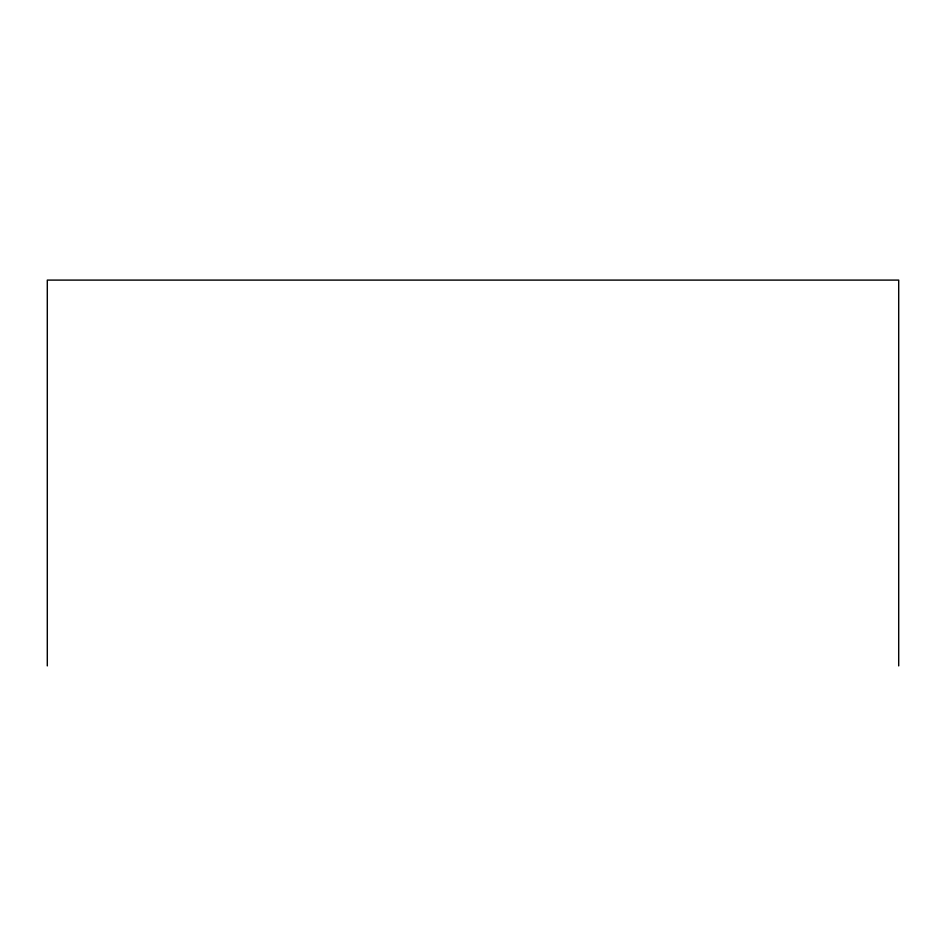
<?xml version="1.0" encoding="UTF-8"?>
<svg xmlns="http://www.w3.org/2000/svg" width="946" height="946" viewBox="0 0 946 946"><rect width="100%" height="100%" fill="white"/><g stroke="black" fill="none" stroke-linecap="round" stroke-linejoin="round"><path stroke-width="1.42" d="M898.7 665.901L898.7 280.099L47.3 280.099L47.3 665.901"/></g></svg>
